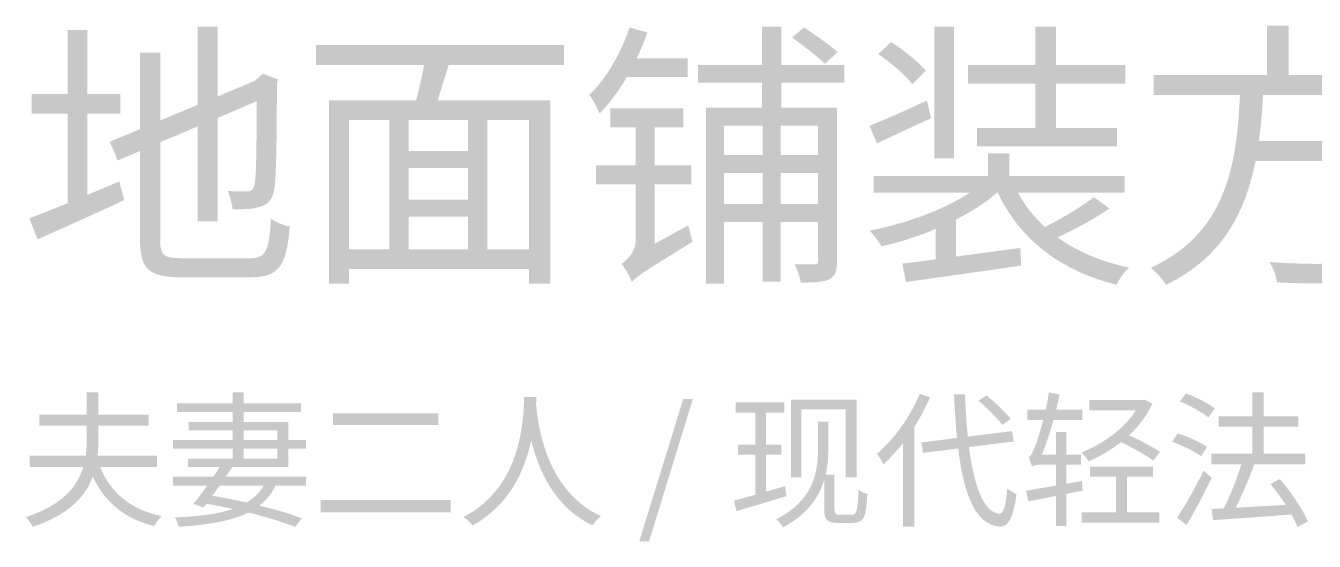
# Model space of a CAD drawing. Header units: millimetres. Extents: x -4600 to 229000, y -4300 to 19460.
# Drawn here: x 138212 to 140977, y 16529 to 17636 of the extents above; entities that cross this region are included whole.
import ezdxf

# ---------------------------------------------------------------- set-up
doc = ezdxf.new("R2010")
doc.units = ezdxf.units.MM
doc.header["$LTSCALE"] = 100
doc.layers.add('A-NOTE', color=7, linetype='Continuous', lineweight=18)

# ---------------------------------------------------------------- blocks, each defined once
blk = doc.blocks.new('A04_SHEET')
at = {"layer": 'A-NOTE'}
h = blk.add_hatch(color=256, dxfattribs=at)
edge = h.paths.add_edge_path()
edge.add_line((18219.8, 17222.4), (18237.8, 17177.4))
edge.add_spline(control_points=[(18237.8, 17177.4), (18290.6, 17200.8), (18359.1, 17231.4), (18423.3, 17261.5)], knot_values=[0, 0, 0, 0, 1, 1, 1, 1], degree=3, periodic=0)
edge.add_line((18423.3, 17261.5), (18413.1, 17301.7))
edge.add_line((18413.1, 17301.7), (18344.7, 17272.9))
edge.add_line((18344.7, 17272.9), (18344.7, 17446.9))
edge.add_line((18344.7, 17446.9), (18415.5, 17446.9))
edge.add_line((18415.5, 17446.9), (18415.5, 17489.6))
edge.add_line((18415.5, 17489.6), (18344.7, 17489.6))
edge.add_line((18344.7, 17489.6), (18344.7, 17627))
edge.add_line((18344.7, 17627), (18302, 17627))
edge.add_line((18302, 17627), (18302, 17489.6))
edge.add_line((18302, 17489.6), (18225.2, 17489.6))
edge.add_line((18225.2, 17489.6), (18225.2, 17446.9))
edge.add_line((18225.2, 17446.9), (18302, 17446.9))
edge.add_line((18302, 17446.9), (18302, 17254.9))
edge.add_spline(control_points=[(18302, 17254.9), (18270.8, 17242.3), (18242.6, 17230.8), (18219.8, 17222.4)], knot_values=[0, 0, 0, 0, 1, 1, 1, 1], degree=3, periodic=0)
h = blk.add_hatch(color=256, dxfattribs=at)
edge = h.paths.add_edge_path()
edge.add_line((18457.5, 17578.4), (18457.5, 17413.9))
edge.add_line((18457.5, 17413.9), (18392.7, 17386.9))
edge.add_line((18392.7, 17386.9), (18409.5, 17346.7))
edge.add_line((18409.5, 17346.7), (18457.5, 17367.1))
edge.add_line((18457.5, 17367.1), (18457.5, 17177.4))
edge.add_spline(control_points=[(18457.5, 17177.4), (18457.5, 17112), (18477.3, 17095.8), (18546.4, 17095.8), (18562, 17095.8), (18677.8, 17095.8), (18694.6, 17095.8), (18757.1, 17095.8), (18772.1, 17122.2), (18778.7, 17205)], knot_values=[0, 0, 0, 0, 1, 1, 1, 2, 2, 2, 3, 3, 3, 3], degree=3, periodic=0)
edge.add_spline(control_points=[(18778.7, 17205), (18766.7, 17206.8), (18748.6, 17214), (18738.4, 17221.8)], knot_values=[0, 0, 0, 0, 1, 1, 1, 1], degree=3, periodic=0)
edge.add_spline(control_points=[(18738.4, 17221.8), (18734.2, 17152.8), (18728.2, 17136.6), (18692.8, 17136.6), (18668.8, 17136.6), (18568, 17136.6), (18548.2, 17136.6), (18507.9, 17136.6), (18500.7, 17143.2), (18500.7, 17176.2)], knot_values=[0, 0, 0, 0, 1, 1, 1, 2, 2, 2, 3, 3, 3, 3], degree=3, periodic=0)
edge.add_line((18500.7, 17176.2), (18500.7, 17385.7))
edge.add_line((18500.7, 17385.7), (18581.2, 17419.9))
edge.add_line((18581.2, 17419.9), (18581.2, 17215.8))
edge.add_line((18581.2, 17215.8), (18623.8, 17215.8))
edge.add_line((18623.8, 17215.8), (18623.8, 17437.9))
edge.add_line((18623.8, 17437.9), (18707.8, 17474))
edge.add_spline(control_points=[(18707.8, 17474), (18707.8, 17377.3), (18706.6, 17310.7), (18703.6, 17296.3), (18700.6, 17282.5), (18695.2, 17280.1), (18685.6, 17280.1), (18679.6, 17280.1), (18659.8, 17280.1), (18645.4, 17281.3)], knot_values=[0, 0, 0, 0, 1, 1, 1, 2, 2, 2, 3, 3, 3, 3], degree=3, periodic=0)
edge.add_spline(control_points=[(18645.4, 17281.3), (18650.8, 17271.1), (18654.4, 17253.7), (18656.2, 17241.7)], knot_values=[0, 0, 0, 0, 1, 1, 1, 1], degree=3, periodic=0)
edge.add_spline(control_points=[(18656.2, 17241.7), (18673, 17241.7), (18697, 17241.7), (18712.6, 17246.5)], knot_values=[0, 0, 0, 0, 1, 1, 1, 1], degree=3, periodic=0)
edge.add_spline(control_points=[(18712.6, 17246.5), (18730.6, 17250.7), (18742, 17261.5), (18745.6, 17286.1)], knot_values=[0, 0, 0, 0, 1, 1, 1, 1], degree=3, periodic=0)
edge.add_spline(control_points=[(18745.6, 17286.1), (18749.8, 17309.5), (18751.1, 17399.5), (18751.1, 17512.4)], knot_values=[0, 0, 0, 0, 1, 1, 1, 1], degree=3, periodic=0)
edge.add_line((18751.1, 17512.4), (18753.5, 17520.8))
edge.add_line((18753.5, 17520.8), (18721.6, 17532.8))
edge.add_line((18721.6, 17532.8), (18713.2, 17526.2))
edge.add_line((18713.2, 17526.2), (18704.2, 17517.8))
edge.add_line((18704.2, 17517.8), (18623.8, 17484.2))
edge.add_line((18623.8, 17484.2), (18623.8, 17634.2))
edge.add_line((18623.8, 17634.2), (18581.2, 17634.2))
edge.add_line((18581.2, 17634.2), (18581.2, 17466.2))
edge.add_line((18581.2, 17466.2), (18500.7, 17432.5))
edge.add_line((18500.7, 17432.5), (18500.7, 17578.4))
edge.add_line((18500.7, 17578.4), (18457.5, 17578.4))
h = blk.add_hatch(color=256, dxfattribs=at)
edge = h.paths.add_edge_path()
edge.add_spline(control_points=[(19508, 17632.4), (19489.4, 17576.6), (19457.6, 17522.6), (19421.6, 17487.2)], knot_values=[0, 0, 0, 0, 1, 1, 1, 1], degree=3, periodic=0)
edge.add_spline(control_points=[(19421.6, 17487.2), (19428.8, 17478.2), (19440.2, 17456.5), (19443.8, 17447.5)], knot_values=[0, 0, 0, 0, 1, 1, 1, 1], degree=3, periodic=0)
edge.add_spline(control_points=[(19443.8, 17447.5), (19464.8, 17469.2), (19484.6, 17496.2), (19502, 17525.6)], knot_values=[0, 0, 0, 0, 1, 1, 1, 1], degree=3, periodic=0)
edge.add_line((19502, 17525.6), (19632.9, 17525.6))
edge.add_line((19632.9, 17525.6), (19632.9, 17566.4))
edge.add_line((19632.9, 17566.4), (19523.6, 17566.4))
edge.add_spline(control_points=[(19523.6, 17566.4), (19532, 17584.4), (19539.8, 17603), (19546.4, 17621.6)], knot_values=[0, 0, 0, 0, 1, 1, 1, 1], degree=3, periodic=0)
edge.add_line((19546.4, 17621.6), (19508, 17632.4))
h = blk.add_hatch(color=256, dxfattribs=at)
edge = h.paths.add_edge_path()
edge.add_line((19792.5, 17634.2), (19792.5, 17552))
edge.add_line((19792.5, 17552), (19655.1, 17552))
edge.add_line((19655.1, 17552), (19655.1, 17513.6))
edge.add_line((19655.1, 17513.6), (19792.5, 17513.6))
edge.add_line((19792.5, 17513.6), (19792.5, 17460.2))
edge.add_line((19792.5, 17460.2), (19671.9, 17460.2))
edge.add_line((19671.9, 17460.2), (19671.9, 17082))
edge.add_line((19671.9, 17082), (19710.9, 17082))
edge.add_line((19710.9, 17082), (19710.9, 17214.6))
edge.add_line((19710.9, 17214.6), (19793.7, 17214.6))
edge.add_line((19793.7, 17214.6), (19793.7, 17086.2))
edge.add_line((19793.7, 17086.2), (19832.1, 17086.2))
edge.add_line((19832.1, 17086.2), (19832.1, 17214.6))
edge.add_line((19832.1, 17214.6), (19912.6, 17214.6))
edge.add_line((19912.6, 17214.6), (19912.6, 17131.8))
edge.add_spline(control_points=[(19912.6, 17131.8), (19912.6, 17125.8), (19910.8, 17124), (19905.4, 17123.4)], knot_values=[0, 0, 0, 0, 1, 1, 1, 1], degree=3, periodic=0)
edge.add_spline(control_points=[(19905.4, 17123.4), (19899.4, 17123.4), (19882.6, 17123.4), (19862.2, 17124)], knot_values=[0, 0, 0, 0, 1, 1, 1, 1], degree=3, periodic=0)
edge.add_spline(control_points=[(19862.2, 17124), (19868.2, 17112.6), (19873.6, 17095.2), (19875.4, 17084.4)], knot_values=[0, 0, 0, 0, 1, 1, 1, 1], degree=3, periodic=0)
edge.add_spline(control_points=[(19875.4, 17084.4), (19903.6, 17084.4), (19923.4, 17085), (19936.6, 17091.6)], knot_values=[0, 0, 0, 0, 1, 1, 1, 1], degree=3, periodic=0)
edge.add_spline(control_points=[(19936.6, 17091.6), (19950.4, 17098.8), (19953.4, 17111.4), (19953.4, 17131.8)], knot_values=[0, 0, 0, 0, 1, 1, 1, 1], degree=3, periodic=0)
edge.add_line((19953.4, 17131.8), (19953.4, 17460.2))
edge.add_line((19953.4, 17460.2), (19833.9, 17460.2))
edge.add_line((19833.9, 17460.2), (19833.9, 17513.6))
edge.add_line((19833.9, 17513.6), (19969, 17513.6))
edge.add_line((19969, 17513.6), (19969, 17552))
edge.add_line((19969, 17552), (19833.9, 17552))
edge.add_line((19833.9, 17552), (19833.9, 17634.2))
edge.add_line((19833.9, 17634.2), (19792.5, 17634.2))
edge = h.paths.add_edge_path(flags=0)
edge.add_spline(control_points=[(19856.8, 17610.8), (19880.8, 17593.4), (19911.4, 17569.4), (19927.6, 17554.4)], knot_values=[0, 0, 0, 0, 1, 1, 1, 1], degree=3, periodic=0)
edge.add_line((19927.6, 17554.4), (19954.6, 17579.6))
edge.add_spline(control_points=[(19954.6, 17579.6), (19938.4, 17594), (19906, 17616.8), (19882.6, 17632.4)], knot_values=[0, 0, 0, 0, 1, 1, 1, 1], degree=3, periodic=0)
edge.add_line((19882.6, 17632.4), (19856.8, 17610.8))
h.paths.add_polyline_path([(19710.9, 17319.7), (19793.7, 17319.7), (19793.7, 17253.1), (19710.9, 17253.1), (19710.9, 17319.7)], flags=0)
h.paths.add_polyline_path([(19912.6, 17319.7), (19912.6, 17253.1), (19832.1, 17253.1), (19832.1, 17319.7), (19912.6, 17319.7)], flags=0)
h.paths.add_polyline_path([(19710.9, 17358.1), (19710.9, 17421.1), (19793.7, 17421.1), (19793.7, 17358.1), (19710.9, 17358.1)], flags=0)
h.paths.add_polyline_path([(19912.6, 17358.1), (19832.1, 17358.1), (19832.1, 17421.1), (19912.6, 17421.1), (19912.6, 17358.1)], flags=0)
for points in [[(20162.3, 17634.2), (20162.3, 17351.5), (20204.3, 17351.5), (20204.3, 17634.2), (20162.3, 17634.2)], [(20378.4, 17634.2), (20378.4, 17551.4), (20234.3, 17551.4), (20234.3, 17511.8), (20378.4, 17511.8), (20378.4, 17416.3), (20253.5, 17416.3), (20253.5, 17376.7), (20553.7, 17376.7), (20553.7, 17416.3), (20422.8, 17416.3), (20422.8, 17511.8), (20571.7, 17511.8), (20571.7, 17551.4), (20422.8, 17551.4), (20422.8, 17634.2), (20378.4, 17634.2)], [(19528.9, 16528.8), (19549.9, 16528.8), (19643.7, 16834.1), (19623, 16834.1), (19528.9, 16528.8)], [(18871.8, 16803.7), (18871.8, 16778.3), (19097.4, 16778.3), (19097.4, 16803.7), (18871.8, 16803.7)], [(20495.9, 16689.2), (20495.9, 16667.5), (20552.1, 16667.5), (20552.1, 16590.6), (20478, 16590.6), (20478, 16568.7), (20645, 16568.7), (20645, 16590.6), (20575.6, 16590.6), (20575.6, 16667.5), (20631.5, 16667.5), (20631.5, 16689.2), (20495.9, 16689.2)], [(18845.4, 16617.6), (18845.4, 16591.3), (19124.1, 16591.3), (19124.1, 16617.6), (18845.4, 16617.6)]]:
    blk.add_hatch(color=256, dxfattribs=at).paths.add_polyline_path(points)
h = blk.add_hatch(color=256, dxfattribs=at)
edge = h.paths.add_edge_path()
edge.add_line((20876, 17636), (20876, 17530.4))
edge.add_line((20876, 17530.4), (20632.9, 17530.4))
edge.add_line((20632.9, 17530.4), (20632.9, 17487.2))
edge.add_line((20632.9, 17487.2), (20817.8, 17487.2))
edge.add_spline(control_points=[(20817.8, 17487.2), (20811.2, 17348.5), (20793.8, 17192.4), (20626.3, 17116.2)], knot_values=[0, 0, 0, 0, 1, 1, 1, 1], degree=3, periodic=0)
edge.add_spline(control_points=[(20626.3, 17116.2), (20638.3, 17107.2), (20652.1, 17091), (20659.3, 17079.6)], knot_values=[0, 0, 0, 0, 1, 1, 1, 1], degree=3, periodic=0)
edge.add_spline(control_points=[(20659.3, 17079.6), (20781.8, 17138.4), (20829.8, 17238), (20851.4, 17345.5)], knot_values=[0, 0, 0, 0, 1, 1, 1, 1], degree=3, periodic=0)
edge.add_line((20851.4, 17345.5), (21050.1, 17345.5))
edge.add_spline(control_points=[(21050.1, 17345.5), (21040.5, 17206.8), (21028.5, 17147.4), (21011.1, 17131.8), (21003.9, 17125.2), (20996.1, 17124.6), (20982.3, 17124.6), (20966.7, 17124.6), (20924, 17125.2), (20880.8, 17128.8)], knot_values=[0, 0, 0, 0, 1, 1, 1, 2, 2, 2, 3, 3, 3, 3], degree=3, periodic=0)
edge.add_spline(control_points=[(20880.8, 17128.8), (20889.8, 17116.2), (20895.8, 17097.6), (20897, 17085)], knot_values=[0, 0, 0, 0, 1, 1, 1, 1], degree=3, periodic=0)
edge.add_spline(control_points=[(20897, 17085), (20937.2, 17082.6), (20977.5, 17082), (20997.9, 17083.2), (21021.3, 17084.4), (21035.7, 17089.2), (21049.5, 17103.6), (21072.9, 17127.6), (21085.5, 17194.2), (21097.5, 17366.5)], knot_values=[0, 0, 0, 0, 1, 1, 1, 2, 2, 2, 3, 3, 3, 3], degree=3, periodic=0)
edge.add_spline(control_points=[(21097.5, 17366.5), (21098.7, 17373.7), (21099.3, 17388.7), (21099.3, 17388.7)], knot_values=[0, 0, 0, 0, 1, 1, 1, 1], degree=3, periodic=0)
edge.add_line((21099.3, 17388.7), (20858.6, 17388.7))
edge.add_spline(control_points=[(20858.6, 17388.7), (20862.8, 17421.7), (20865.8, 17454.7), (20867.6, 17487.2)], knot_values=[0, 0, 0, 0, 1, 1, 1, 1], degree=3, periodic=0)
edge.add_line((20867.6, 17487.2), (21170.2, 17487.2))
edge.add_line((21170.2, 17487.2), (21170.2, 17530.4))
edge.add_line((21170.2, 17530.4), (20922.2, 17530.4))
edge.add_line((20922.2, 17530.4), (20922.2, 17636))
edge.add_line((20922.2, 17636), (20876, 17636))
h = blk.add_hatch(color=256, dxfattribs=at)
edge = h.paths.add_edge_path()
edge.add_line((18835.1, 17594.6), (18835.1, 17551.4))
edge.add_line((18835.1, 17551.4), (19066.8, 17551.4))
edge.add_spline(control_points=[(19066.8, 17551.4), (19062.6, 17526.8), (19056, 17498.6), (19050, 17475.8)], knot_values=[0, 0, 0, 0, 1, 1, 1, 1], degree=3, periodic=0)
edge.add_line((19050, 17475.8), (18862.7, 17475.8))
edge.add_line((18862.7, 17475.8), (18862.7, 17082))
edge.add_line((18862.7, 17082), (18905.9, 17082))
edge.add_line((18905.9, 17082), (18905.9, 17113.8))
edge.add_line((18905.9, 17113.8), (19292.5, 17113.8))
edge.add_line((19292.5, 17113.8), (19292.5, 17082))
edge.add_line((19292.5, 17082), (19338.1, 17082))
edge.add_line((19338.1, 17082), (19338.1, 17475.8))
edge.add_line((19338.1, 17475.8), (19096.2, 17475.8))
edge.add_line((19096.2, 17475.8), (19119.6, 17551.4))
edge.add_line((19119.6, 17551.4), (19367.5, 17551.4))
edge.add_line((19367.5, 17551.4), (19367.5, 17594.6))
edge.add_line((19367.5, 17594.6), (18835.1, 17594.6))
h.paths.add_polyline_path([(19292.5, 17155.8), (19202.5, 17155.8), (19202.5, 17433.7), (19292.5, 17433.7), (19292.5, 17155.8)], flags=0)
h.paths.add_polyline_path([(18905.9, 17155.8), (18905.9, 17433.7), (18992.4, 17433.7), (18992.4, 17155.8), (18905.9, 17155.8)], flags=0)
h.paths.add_polyline_path([(19033.8, 17226), (19161, 17226), (19161, 17155.8), (19033.8, 17155.8), (19033.8, 17226)], flags=0)
h.paths.add_polyline_path([(19033.8, 17330.5), (19161, 17330.5), (19161, 17262.7), (19033.8, 17262.7), (19033.8, 17330.5)], flags=0)
h.paths.add_polyline_path([(19033.8, 17367.1), (19033.8, 17433.7), (19161, 17433.7), (19161, 17367.1), (19033.8, 17367.1)], flags=0)
h = blk.add_hatch(color=256, dxfattribs=at)
edge = h.paths.add_edge_path()
edge.add_spline(control_points=[(20041.6, 17575.4), (20068.6, 17556.8), (20100.5, 17529.2), (20114.9, 17510.6)], knot_values=[0, 0, 0, 0, 1, 1, 1, 1], degree=3, periodic=0)
edge.add_line((20114.9, 17510.6), (20143.7, 17539.4))
edge.add_spline(control_points=[(20143.7, 17539.4), (20128.7, 17558), (20095.7, 17583.8), (20069.2, 17601.2)], knot_values=[0, 0, 0, 0, 1, 1, 1, 1], degree=3, periodic=0)
edge.add_line((20069.2, 17601.2), (20041.6, 17575.4))
h = blk.add_hatch(color=256, dxfattribs=at)
edge = h.paths.add_edge_path()
edge.add_line((20023, 17421.1), (20038.6, 17383.3))
edge.add_spline(control_points=[(20038.6, 17383.3), (20073.5, 17399.5), (20114.9, 17419.3), (20155.1, 17437.3)], knot_values=[0, 0, 0, 0, 1, 1, 1, 1], degree=3, periodic=0)
edge.add_line((20155.1, 17437.3), (20146.1, 17475.2))
edge.add_spline(control_points=[(20146.1, 17475.2), (20099.9, 17454.1), (20054.8, 17433.7), (20023, 17421.1)], knot_values=[0, 0, 0, 0, 1, 1, 1, 1], degree=3, periodic=0)
h = blk.add_hatch(color=256, dxfattribs=at)
edge = h.paths.add_edge_path()
edge.add_line((19436, 17336.5), (19436, 17295.1))
edge.add_line((19436, 17295.1), (19521.2, 17295.1))
edge.add_line((19521.2, 17295.1), (19521.2, 17175.6))
edge.add_spline(control_points=[(19521.2, 17175.6), (19521.2, 17149.8), (19501.4, 17131.8), (19490.6, 17124.6)], knot_values=[0, 0, 0, 0, 1, 1, 1, 1], degree=3, periodic=0)
edge.add_spline(control_points=[(19490.6, 17124.6), (19498.4, 17115), (19509.2, 17097), (19512.8, 17085.6)], knot_values=[0, 0, 0, 0, 1, 1, 1, 1], degree=3, periodic=0)
edge.add_spline(control_points=[(19512.8, 17085.6), (19521.8, 17096.4), (19537.4, 17107.2), (19643.1, 17172)], knot_values=[0, 0, 0, 0, 1, 1, 1, 1], degree=3, periodic=0)
edge.add_spline(control_points=[(19643.1, 17172), (19640.7, 17180.4), (19636.5, 17196.6), (19634.1, 17207.4)], knot_values=[0, 0, 0, 0, 1, 1, 1, 1], degree=3, periodic=0)
edge.add_line((19634.1, 17207.4), (19562, 17167.8))
edge.add_line((19562, 17167.8), (19562, 17295.1))
edge.add_line((19562, 17295.1), (19640.7, 17295.1))
edge.add_line((19640.7, 17295.1), (19640.7, 17336.5))
edge.add_line((19640.7, 17336.5), (19562, 17336.5))
edge.add_line((19562, 17336.5), (19562, 17417.5))
edge.add_line((19562, 17417.5), (19623.2, 17417.5))
edge.add_line((19623.2, 17417.5), (19623.2, 17458.3))
edge.add_line((19623.2, 17458.3), (19466.6, 17458.3))
edge.add_line((19466.6, 17458.3), (19466.6, 17417.5))
edge.add_line((19466.6, 17417.5), (19521.2, 17417.5))
edge.add_line((19521.2, 17417.5), (19521.2, 17336.5))
edge.add_line((19521.2, 17336.5), (19436, 17336.5))
h = blk.add_hatch(color=256, dxfattribs=at)
edge = h.paths.add_edge_path()
edge.add_line((20032, 17313.1), (20032, 17277.7))
edge.add_line((20032, 17277.7), (20238.5, 17277.7))
edge.add_spline(control_points=[(20238.5, 17277.7), (20182.7, 17240.5), (20098.7, 17210.4), (20023, 17196)], knot_values=[0, 0, 0, 0, 1, 1, 1, 1], degree=3, periodic=0)
edge.add_spline(control_points=[(20023, 17196), (20031.4, 17187.6), (20042.8, 17172.6), (20048.8, 17162.4)], knot_values=[0, 0, 0, 0, 1, 1, 1, 1], degree=3, periodic=0)
edge.add_spline(control_points=[(20048.8, 17162.4), (20086.7, 17170.8), (20126.9, 17183.4), (20164.7, 17199.6)], knot_values=[0, 0, 0, 0, 1, 1, 1, 1], degree=3, periodic=0)
edge.add_line((20164.7, 17199.6), (20164.7, 17134.2))
edge.add_line((20164.7, 17134.2), (20093.3, 17125.2))
edge.add_line((20093.3, 17125.2), (20101.1, 17085.6))
edge.add_spline(control_points=[(20101.1, 17085.6), (20167.1, 17095.2), (20260.1, 17107.8), (20348.4, 17121)], knot_values=[0, 0, 0, 0, 1, 1, 1, 1], degree=3, periodic=0)
edge.add_line((20348.4, 17121), (20346.6, 17158.8))
edge.add_line((20346.6, 17158.8), (20208.5, 17140.2))
edge.add_line((20208.5, 17140.2), (20208.5, 17220))
edge.add_spline(control_points=[(20208.5, 17220), (20242.1, 17236.8), (20272.7, 17256.7), (20297.4, 17278.3)], knot_values=[0, 0, 0, 0, 1, 1, 1, 1], degree=3, periodic=0)
edge.add_spline(control_points=[(20297.4, 17278.3), (20345.4, 17177.4), (20432.4, 17109.6), (20553.1, 17079.6)], knot_values=[0, 0, 0, 0, 1, 1, 1, 1], degree=3, periodic=0)
edge.add_spline(control_points=[(20553.1, 17079.6), (20558.5, 17091.6), (20569.9, 17107.8), (20579.5, 17116.8)], knot_values=[0, 0, 0, 0, 1, 1, 1, 1], degree=3, periodic=0)
edge.add_spline(control_points=[(20579.5, 17116.8), (20520.7, 17128.8), (20468.4, 17151), (20426.4, 17181.6)], knot_values=[0, 0, 0, 0, 1, 1, 1, 1], degree=3, periodic=0)
edge.add_spline(control_points=[(20426.4, 17181.6), (20462.4, 17197.8), (20505.6, 17221.2), (20537.5, 17243.5)], knot_values=[0, 0, 0, 0, 1, 1, 1, 1], degree=3, periodic=0)
edge.add_line((20537.5, 17243.5), (20504.4, 17268.1))
edge.add_spline(control_points=[(20504.4, 17268.1), (20478.6, 17247.7), (20435.4, 17221.8), (20399.4, 17203.8)], knot_values=[0, 0, 0, 0, 1, 1, 1, 1], degree=3, periodic=0)
edge.add_spline(control_points=[(20399.4, 17203.8), (20376, 17225.4), (20356.2, 17250.1), (20341.2, 17277.7)], knot_values=[0, 0, 0, 0, 1, 1, 1, 1], degree=3, periodic=0)
edge.add_line((20341.2, 17277.7), (20570.5, 17277.7))
edge.add_line((20570.5, 17277.7), (20570.5, 17313.1))
edge.add_line((20570.5, 17313.1), (20322.6, 17313.1))
edge.add_line((20322.6, 17313.1), (20322.6, 17361.7))
edge.add_line((20322.6, 17361.7), (20276.9, 17361.7))
edge.add_line((20276.9, 17361.7), (20276.9, 17313.1))
edge.add_line((20276.9, 17313.1), (20032, 17313.1))
h = blk.add_hatch(color=256, dxfattribs=at)
edge = h.paths.add_edge_path()
edge.add_line((18343.1, 16848.6), (18343.1, 16800.9))
edge.add_line((18343.1, 16800.9), (18241.7, 16800.9))
edge.add_line((18241.7, 16800.9), (18241.7, 16777))
edge.add_line((18241.7, 16777), (18343.1, 16777))
edge.add_line((18343.1, 16777), (18343.1, 16751))
edge.add_spline(control_points=[(18343.1, 16751), (18343.1, 16738.1), (18342.5, 16725.3), (18340.9, 16712.4)], knot_values=[0, 0, 0, 0, 1, 1, 1, 1], degree=3, periodic=0)
edge.add_line((18340.9, 16712.4), (18220.4, 16712.4))
edge.add_line((18220.4, 16712.4), (18220.4, 16688.2))
edge.add_line((18220.4, 16688.2), (18335.6, 16688.2))
edge.add_spline(control_points=[(18335.6, 16688.2), (18323.3, 16646.2), (18291.3, 16607), (18212.2, 16580.6)], knot_values=[0, 0, 0, 0, 1, 1, 1, 1], degree=3, periodic=0)
edge.add_spline(control_points=[(18212.2, 16580.6), (18217.3, 16575.9), (18224.2, 16565.5), (18227, 16559.6)], knot_values=[0, 0, 0, 0, 1, 1, 1, 1], degree=3, periodic=0)
edge.add_spline(control_points=[(18227, 16559.6), (18304.5, 16585.9), (18340.3, 16624.8), (18355.9, 16667.8)], knot_values=[0, 0, 0, 0, 1, 1, 1, 1], degree=3, periodic=0)
edge.add_spline(control_points=[(18355.9, 16667.8), (18381.7, 16612.9), (18423.4, 16577.5), (18488, 16561.2)], knot_values=[0, 0, 0, 0, 1, 1, 1, 1], degree=3, periodic=0)
edge.add_spline(control_points=[(18488, 16561.2), (18491.5, 16567.7), (18498.1, 16577.8), (18503.7, 16582.8)], knot_values=[0, 0, 0, 0, 1, 1, 1, 1], degree=3, periodic=0)
edge.add_spline(control_points=[(18503.7, 16582.8), (18436.9, 16596.9), (18393.9, 16633.3), (18372, 16688.2)], knot_values=[0, 0, 0, 0, 1, 1, 1, 1], degree=3, periodic=0)
edge.add_line((18372, 16688.2), (18493.7, 16688.2))
edge.add_line((18493.7, 16688.2), (18493.7, 16712.4))
edge.add_line((18493.7, 16712.4), (18366.3, 16712.4))
edge.add_spline(control_points=[(18366.3, 16712.4), (18367.6, 16725.3), (18368.2, 16738.1), (18368.2, 16751)], knot_values=[0, 0, 0, 0, 1, 1, 1, 1], degree=3, periodic=0)
edge.add_line((18368.2, 16751), (18368.2, 16777))
edge.add_line((18368.2, 16777), (18475.8, 16777))
edge.add_line((18475.8, 16777), (18475.8, 16800.9))
edge.add_line((18475.8, 16800.9), (18368.2, 16800.9))
edge.add_line((18368.2, 16800.9), (18368.2, 16848.6))
edge.add_line((18368.2, 16848.6), (18343.1, 16848.6))
h = blk.add_hatch(color=256, dxfattribs=at)
edge = h.paths.add_edge_path()
edge.add_line((18528.2, 16667.5), (18528.2, 16648.4))
edge.add_line((18528.2, 16648.4), (18601.6, 16648.4))
edge.add_spline(control_points=[(18601.6, 16648.4), (18591.3, 16633.9), (18580.9, 16619.8), (18572.1, 16609.2)], knot_values=[0, 0, 0, 0, 1, 1, 1, 1], degree=3, periodic=0)
edge.add_line((18572.1, 16609.2), (18593.8, 16601.3))
edge.add_line((18593.8, 16601.3), (18600.1, 16609.5))
edge.add_spline(control_points=[(18600.1, 16609.5), (18619.2, 16606), (18638.3, 16602.3), (18656.5, 16598.2)], knot_values=[0, 0, 0, 0, 1, 1, 1, 1], degree=3, periodic=0)
edge.add_spline(control_points=[(18656.5, 16598.2), (18625.2, 16587.5), (18584.4, 16582.2), (18532.3, 16580)], knot_values=[0, 0, 0, 0, 1, 1, 1, 1], degree=3, periodic=0)
edge.add_spline(control_points=[(18532.3, 16580), (18535.7, 16574.6), (18538.9, 16566.8), (18540.8, 16559.9)], knot_values=[0, 0, 0, 0, 1, 1, 1, 1], degree=3, periodic=0)
edge.add_spline(control_points=[(18540.8, 16559.9), (18605.1, 16564), (18654.4, 16572.8), (18689.8, 16590.6)], knot_values=[0, 0, 0, 0, 1, 1, 1, 1], degree=3, periodic=0)
edge.add_spline(control_points=[(18689.8, 16590.6), (18729.3, 16580.6), (18764.5, 16569.9), (18790.8, 16559.6)], knot_values=[0, 0, 0, 0, 1, 1, 1, 1], degree=3, periodic=0)
edge.add_line((18790.8, 16559.6), (18804.3, 16578.4))
edge.add_spline(control_points=[(18804.3, 16578.4), (18780.5, 16587.5), (18748.8, 16596.9), (18713.7, 16605.4)], knot_values=[0, 0, 0, 0, 1, 1, 1, 1], degree=3, periodic=0)
edge.add_spline(control_points=[(18713.7, 16605.4), (18728.7, 16617), (18740, 16631.1), (18748.2, 16648.4)], knot_values=[0, 0, 0, 0, 1, 1, 1, 1], degree=3, periodic=0)
edge.add_line((18748.2, 16648.4), (18813.4, 16648.4))
edge.add_line((18813.4, 16648.4), (18813.4, 16667.5))
edge.add_line((18813.4, 16667.5), (18641.5, 16667.5))
edge.add_line((18641.5, 16667.5), (18655.6, 16688.5))
edge.add_line((18655.6, 16688.5), (18775.5, 16688.5))
edge.add_line((18775.5, 16688.5), (18775.5, 16727.5))
edge.add_line((18775.5, 16727.5), (18813.4, 16727.5))
edge.add_line((18813.4, 16727.5), (18813.4, 16746.3))
edge.add_line((18813.4, 16746.3), (18775.5, 16746.3))
edge.add_line((18775.5, 16746.3), (18775.5, 16784.9))
edge.add_line((18775.5, 16784.9), (18680.1, 16784.9))
edge.add_line((18680.1, 16784.9), (18680.1, 16806.2))
edge.add_line((18680.1, 16806.2), (18802.8, 16806.2))
edge.add_line((18802.8, 16806.2), (18802.8, 16825))
edge.add_line((18802.8, 16825), (18680.1, 16825))
edge.add_line((18680.1, 16825), (18680.1, 16848.6))
edge.add_line((18680.1, 16848.6), (18656.5, 16848.6))
edge.add_line((18656.5, 16848.6), (18656.5, 16825))
edge.add_line((18656.5, 16825), (18537, 16825))
edge.add_line((18537, 16825), (18537, 16806.2))
edge.add_line((18537, 16806.2), (18656.5, 16806.2))
edge.add_line((18656.5, 16806.2), (18656.5, 16784.9))
edge.add_line((18656.5, 16784.9), (18562.1, 16784.9))
edge.add_line((18562.1, 16784.9), (18562.1, 16767.3))
edge.add_line((18562.1, 16767.3), (18656.5, 16767.3))
edge.add_line((18656.5, 16767.3), (18656.5, 16746.3))
edge.add_line((18656.5, 16746.3), (18528.2, 16746.3))
edge.add_line((18528.2, 16746.3), (18528.2, 16727.5))
edge.add_line((18528.2, 16727.5), (18656.5, 16727.5))
edge.add_line((18656.5, 16727.5), (18656.5, 16706.1))
edge.add_line((18656.5, 16706.1), (18560.2, 16706.1))
edge.add_line((18560.2, 16706.1), (18560.2, 16688.5))
edge.add_line((18560.2, 16688.5), (18628.9, 16688.5))
edge.add_line((18628.9, 16688.5), (18614.8, 16667.5))
edge.add_line((18614.8, 16667.5), (18528.2, 16667.5))
edge = h.paths.add_edge_path(flags=0)
edge.add_line((18628.3, 16648.4), (18722.8, 16648.4))
edge.add_spline(control_points=[(18722.8, 16648.4), (18714, 16633.3), (18702, 16621.4), (18686.4, 16612)], knot_values=[0, 0, 0, 0, 1, 1, 1, 1], degree=3, periodic=0)
edge.add_spline(control_points=[(18686.4, 16612), (18662.5, 16617.3), (18637.4, 16622.3), (18612.6, 16626.4)], knot_values=[0, 0, 0, 0, 1, 1, 1, 1], degree=3, periodic=0)
edge.add_line((18612.6, 16626.4), (18628.3, 16648.4))
h.paths.add_polyline_path([(18680.1, 16727.5), (18752.3, 16727.5), (18752.3, 16706.1), (18680.1, 16706.1), (18680.1, 16727.5)], flags=0)
h.paths.add_polyline_path([(18680.1, 16746.3), (18680.1, 16767.3), (18752.3, 16767.3), (18752.3, 16746.3), (18680.1, 16746.3)], flags=0)
h = blk.add_hatch(color=256, dxfattribs=at)
edge = h.paths.add_edge_path()
edge.add_spline(control_points=[(20130.7, 16845.4), (20110, 16795.5), (20075.1, 16747.5), (20039.1, 16716.8)], knot_values=[0, 0, 0, 0, 1, 1, 1, 1], degree=3, periodic=0)
edge.add_spline(control_points=[(20039.1, 16716.8), (20043.1, 16711.5), (20050.4, 16699.5), (20052.9, 16694.2)], knot_values=[0, 0, 0, 0, 1, 1, 1, 1], degree=3, periodic=0)
edge.add_spline(control_points=[(20052.9, 16694.2), (20067.3, 16707.1), (20081.4, 16722.7), (20094.9, 16740)], knot_values=[0, 0, 0, 0, 1, 1, 1, 1], degree=3, periodic=0)
edge.add_line((20094.9, 16740), (20094.9, 16560.5))
edge.add_line((20094.9, 16560.5), (20119.1, 16560.5))
edge.add_line((20119.1, 16560.5), (20119.1, 16774.5))
edge.add_spline(control_points=[(20119.1, 16774.5), (20131.9, 16794.6), (20143.5, 16816.3), (20153, 16838.2)], knot_values=[0, 0, 0, 0, 1, 1, 1, 1], degree=3, periodic=0)
edge.add_line((20153, 16838.2), (20130.7, 16845.4))
h = blk.add_hatch(color=256, dxfattribs=at)
edge = h.paths.add_edge_path()
edge.add_spline(control_points=[(20204.4, 16844.2), (20205.7, 16810.9), (20207.9, 16779.5), (20210.7, 16750.7)], knot_values=[0, 0, 0, 0, 1, 1, 1, 1], degree=3, periodic=0)
edge.add_line((20210.7, 16750.7), (20134.1, 16740.9))
edge.add_line((20134.1, 16740.9), (20137.6, 16718.7))
edge.add_line((20137.6, 16718.7), (20213.2, 16728.1))
edge.add_spline(control_points=[(20213.2, 16728.1), (20225.1, 16629.6), (20250.2, 16564), (20302.3, 16560.2)], knot_values=[0, 0, 0, 0, 1, 1, 1, 1], degree=3, periodic=0)
edge.add_spline(control_points=[(20302.3, 16560.2), (20318.9, 16559.3), (20331.5, 16575.6), (20338.4, 16629.9)], knot_values=[0, 0, 0, 0, 1, 1, 1, 1], degree=3, periodic=0)
edge.add_spline(control_points=[(20338.4, 16629.9), (20333.7, 16632.1), (20323.3, 16637.7), (20318.6, 16642.4)], knot_values=[0, 0, 0, 0, 1, 1, 1, 1], degree=3, periodic=0)
edge.add_spline(control_points=[(20318.6, 16642.4), (20315.5, 16606), (20310.5, 16587.5), (20301.4, 16587.8)], knot_values=[0, 0, 0, 0, 1, 1, 1, 1], degree=3, periodic=0)
edge.add_spline(control_points=[(20301.4, 16587.8), (20267.8, 16591.3), (20247.1, 16647.8), (20236.4, 16731.2)], knot_values=[0, 0, 0, 0, 1, 1, 1, 1], degree=3, periodic=0)
edge.add_line((20236.4, 16731.2), (20332.1, 16743.1))
edge.add_line((20332.1, 16743.1), (20328.7, 16765.4))
edge.add_line((20328.7, 16765.4), (20233.9, 16753.5))
edge.add_spline(control_points=[(20233.9, 16753.5), (20230.8, 16781.4), (20228.9, 16812.2), (20228, 16844.2)], knot_values=[0, 0, 0, 0, 1, 1, 1, 1], degree=3, periodic=0)
edge.add_line((20228, 16844.2), (20204.4, 16844.2))
edge = h.paths.add_edge_path(flags=0)
edge.add_spline(control_points=[(20256.8, 16830.7), (20275.3, 16815), (20297.3, 16793), (20307.7, 16778.9)], knot_values=[0, 0, 0, 0, 1, 1, 1, 1], degree=3, periodic=0)
edge.add_line((20307.7, 16778.9), (20325.9, 16791.5))
edge.add_spline(control_points=[(20325.9, 16791.5), (20315.2, 16805.6), (20292.6, 16826.9), (20273.8, 16842)], knot_values=[0, 0, 0, 0, 1, 1, 1, 1], degree=3, periodic=0)
edge.add_line((20273.8, 16842), (20256.8, 16830.7))
h = blk.add_hatch(color=256, dxfattribs=at)
edge = h.paths.add_edge_path()
edge.add_spline(control_points=[(20371.7, 16689.2), (20374.2, 16691.7), (20383.9, 16693.6), (20394.6, 16693.6)], knot_values=[0, 0, 0, 0, 1, 1, 1, 1], degree=3, periodic=0)
edge.add_line((20394.6, 16693.6), (20423.1, 16693.6))
edge.add_line((20423.1, 16693.6), (20423.1, 16648.4))
edge.add_line((20423.1, 16648.4), (20358.8, 16637.4))
edge.add_line((20358.8, 16637.4), (20363.8, 16614.5))
edge.add_line((20363.8, 16614.5), (20423.1, 16626.1))
edge.add_line((20423.1, 16626.1), (20423.1, 16561.5))
edge.add_line((20423.1, 16561.5), (20445.1, 16561.5))
edge.add_line((20445.1, 16561.5), (20445.1, 16630.5))
edge.add_line((20445.1, 16630.5), (20480.2, 16637.7))
edge.add_line((20480.2, 16637.7), (20479, 16658.4))
edge.add_line((20479, 16658.4), (20445.1, 16652.1))
edge.add_line((20445.1, 16652.1), (20445.1, 16693.6))
edge.add_line((20445.1, 16693.6), (20476.8, 16693.6))
edge.add_line((20476.8, 16693.6), (20476.8, 16714.9))
edge.add_line((20476.8, 16714.9), (20445.1, 16714.9))
edge.add_line((20445.1, 16714.9), (20445.1, 16763.5))
edge.add_line((20445.1, 16763.5), (20423.1, 16763.5))
edge.add_line((20423.1, 16763.5), (20423.1, 16714.9))
edge.add_line((20423.1, 16714.9), (20392.7, 16714.9))
edge.add_spline(control_points=[(20392.7, 16714.9), (20401.5, 16736.6), (20410.3, 16762.3), (20417.8, 16789.3)], knot_values=[0, 0, 0, 0, 1, 1, 1, 1], degree=3, periodic=0)
edge.add_line((20417.8, 16789.3), (20479.6, 16789.3))
edge.add_line((20479.6, 16789.3), (20479.6, 16811.5))
edge.add_line((20479.6, 16811.5), (20423.4, 16811.5))
edge.add_spline(control_points=[(20423.4, 16811.5), (20426.3, 16822.2), (20428.5, 16833.2), (20430.7, 16843.9)], knot_values=[0, 0, 0, 0, 1, 1, 1, 1], degree=3, periodic=0)
edge.add_line((20430.7, 16843.9), (20407.7, 16848.6))
edge.add_spline(control_points=[(20407.7, 16848.6), (20406.2, 16836.3), (20403.7, 16823.8), (20400.8, 16811.5)], knot_values=[0, 0, 0, 0, 1, 1, 1, 1], degree=3, periodic=0)
edge.add_line((20400.8, 16811.5), (20361.6, 16811.5))
edge.add_line((20361.6, 16811.5), (20361.6, 16789.3))
edge.add_line((20361.6, 16789.3), (20395.5, 16789.3))
edge.add_spline(control_points=[(20395.5, 16789.3), (20389.2, 16763.9), (20382.3, 16743.1), (20379.2, 16735.3), (20373.9, 16721.5), (20369.8, 16711.5), (20364.4, 16709.9)], knot_values=[0, 0, 0, 0, 1, 1, 1, 2, 2, 2, 2], degree=3, periodic=0)
edge.add_spline(control_points=[(20364.4, 16709.9), (20367, 16704.2), (20370.4, 16693.6), (20371.7, 16689.2)], knot_values=[0, 0, 0, 0, 1, 1, 1, 1], degree=3, periodic=0)
h = blk.add_hatch(color=256, dxfattribs=at)
edge = h.paths.add_edge_path()
edge.add_spline(control_points=[(20688.9, 16829.1), (20710.5, 16820.3), (20737.2, 16805.6), (20750.1, 16794.6)], knot_values=[0, 0, 0, 0, 1, 1, 1, 1], degree=3, periodic=0)
edge.add_line((20750.1, 16794.6), (20763.9, 16814.1))
edge.add_spline(control_points=[(20763.9, 16814.1), (20750.4, 16825), (20723.4, 16838.5), (20701.8, 16846.4)], knot_values=[0, 0, 0, 0, 1, 1, 1, 1], degree=3, periodic=0)
edge.add_line((20701.8, 16846.4), (20688.9, 16829.1))
h = blk.add_hatch(color=256, dxfattribs=at)
edge = h.paths.add_edge_path()
edge.add_spline(control_points=[(20883.1, 16651.8), (20894.4, 16638.3), (20906, 16622.7), (20916.1, 16607)], knot_values=[0, 0, 0, 0, 1, 1, 1, 1], degree=3, periodic=0)
edge.add_line((20916.1, 16607), (20808.4, 16600.7))
edge.add_spline(control_points=[(20808.4, 16600.7), (20822.3, 16628), (20837.3, 16663.8), (20848.6, 16694.2)], knot_values=[0, 0, 0, 0, 1, 1, 1, 1], degree=3, periodic=0)
edge.add_line((20848.6, 16694.2), (20958.1, 16694.2))
edge.add_line((20958.1, 16694.2), (20958.1, 16716.8))
edge.add_line((20958.1, 16716.8), (20868.4, 16716.8))
edge.add_line((20868.4, 16716.8), (20868.4, 16774.8))
edge.add_line((20868.4, 16774.8), (20943.4, 16774.8))
edge.add_line((20943.4, 16774.8), (20943.4, 16797.1))
edge.add_line((20943.4, 16797.1), (20868.4, 16797.1))
edge.add_line((20868.4, 16797.1), (20868.4, 16848.6))
edge.add_line((20868.4, 16848.6), (20844.5, 16848.6))
edge.add_line((20844.5, 16848.6), (20844.5, 16797.1))
edge.add_line((20844.5, 16797.1), (20772.4, 16797.1))
edge.add_line((20772.4, 16797.1), (20772.4, 16774.8))
edge.add_line((20772.4, 16774.8), (20844.5, 16774.8))
edge.add_line((20844.5, 16774.8), (20844.5, 16716.8))
edge.add_line((20844.5, 16716.8), (20756.7, 16716.8))
edge.add_line((20756.7, 16716.8), (20756.7, 16694.2))
edge.add_line((20756.7, 16694.2), (20821, 16694.2))
edge.add_spline(control_points=[(20821, 16694.2), (20811.6, 16664.1), (20796.5, 16626.1), (20783.3, 16599.4)], knot_values=[0, 0, 0, 0, 1, 1, 1, 1], degree=3, periodic=0)
edge.add_line((20783.3, 16599.4), (20757, 16598.2))
edge.add_line((20757, 16598.2), (20760.1, 16574.3))
edge.add_spline(control_points=[(20760.1, 16574.3), (20804.1, 16577.2), (20867.4, 16581.5), (20928.3, 16586.3)], knot_values=[0, 0, 0, 0, 1, 1, 1, 1], degree=3, periodic=0)
edge.add_spline(control_points=[(20928.3, 16586.3), (20934, 16576.5), (20938.3, 16567.1), (20941.5, 16559.3)], knot_values=[0, 0, 0, 0, 1, 1, 1, 1], degree=3, periodic=0)
edge.add_line((20941.5, 16559.3), (20963.5, 16571.5))
edge.add_spline(control_points=[(20963.5, 16571.5), (20953.1, 16596.9), (20927.1, 16634.6), (20903.5, 16662.5)], knot_values=[0, 0, 0, 0, 1, 1, 1, 1], degree=3, periodic=0)
edge.add_line((20903.5, 16662.5), (20883.1, 16651.8))
h = blk.add_hatch(color=256, dxfattribs=at)
edge = h.paths.add_edge_path()
edge.add_spline(control_points=[(19281.9, 16838.8), (19280, 16797.4), (19280, 16646.5), (19151.7, 16580.9)], knot_values=[0, 0, 0, 0, 1, 1, 1, 1], degree=3, periodic=0)
edge.add_spline(control_points=[(19151.7, 16580.9), (19159.2, 16575.9), (19166.8, 16568.7), (19170.8, 16562.7)], knot_values=[0, 0, 0, 0, 1, 1, 1, 1], degree=3, periodic=0)
edge.add_spline(control_points=[(19170.8, 16562.7), (19250.8, 16606), (19283.2, 16682), (19297, 16745.3)], knot_values=[0, 0, 0, 0, 1, 1, 1, 1], degree=3, periodic=0)
edge.add_spline(control_points=[(19297, 16745.3), (19312.3, 16682), (19347.5, 16601.6), (19428.4, 16562.7)], knot_values=[0, 0, 0, 0, 1, 1, 1, 1], degree=3, periodic=0)
edge.add_spline(control_points=[(19428.4, 16562.7), (19432.2, 16569), (19439.4, 16577.2), (19446.6, 16582.5)], knot_values=[0, 0, 0, 0, 1, 1, 1, 1], degree=3, periodic=0)
edge.add_spline(control_points=[(19446.6, 16582.5), (19326.8, 16637.1), (19310.2, 16784.2), (19307.3, 16824.7)], knot_values=[0, 0, 0, 0, 1, 1, 1, 1], degree=3, periodic=0)
edge.add_line((19307.3, 16824.7), (19308.3, 16838.8))
edge.add_line((19308.3, 16838.8), (19281.9, 16838.8))
h = blk.add_hatch(color=256, dxfattribs=at)
edge = h.paths.add_edge_path()
edge.add_line((19732.2, 16616.4), (19737.5, 16593.5))
edge.add_spline(control_points=[(19737.5, 16593.5), (19767.3, 16602.6), (19807.2, 16614.5), (19844.5, 16625.5)], knot_values=[0, 0, 0, 0, 1, 1, 1, 1], degree=3, periodic=0)
edge.add_line((19844.5, 16625.5), (19841.7, 16647.4))
edge.add_line((19841.7, 16647.4), (19800.6, 16635.2))
edge.add_line((19800.6, 16635.2), (19800.6, 16714.6))
edge.add_line((19800.6, 16714.6), (19833.5, 16714.6))
edge.add_line((19833.5, 16714.6), (19833.5, 16736.6))
edge.add_line((19833.5, 16736.6), (19800.6, 16736.6))
edge.add_line((19800.6, 16736.6), (19800.6, 16805.3))
edge.add_line((19800.6, 16805.3), (19839.8, 16805.3))
edge.add_line((19839.8, 16805.3), (19839.8, 16827.2))
edge.add_line((19839.8, 16827.2), (19735.9, 16827.2))
edge.add_line((19735.9, 16827.2), (19735.9, 16805.3))
edge.add_line((19735.9, 16805.3), (19778, 16805.3))
edge.add_line((19778, 16805.3), (19778, 16736.6))
edge.add_line((19778, 16736.6), (19740.7, 16736.6))
edge.add_line((19740.7, 16736.6), (19740.7, 16714.6))
edge.add_line((19740.7, 16714.6), (19778, 16714.6))
edge.add_line((19778, 16714.6), (19778, 16628.6))
edge.add_spline(control_points=[(19778, 16628.6), (19760.7, 16623.9), (19745, 16619.5), (19732.2, 16616.4)], knot_values=[0, 0, 0, 0, 1, 1, 1, 1], degree=3, periodic=0)
h = blk.add_hatch(color=256, dxfattribs=at)
edge = h.paths.add_edge_path()
edge.add_line((19912.3, 16785.8), (19912.3, 16725.3))
edge.add_spline(control_points=[(19912.3, 16725.3), (19912.3, 16676), (19902.3, 16616.7), (19822.9, 16575.9)], knot_values=[0, 0, 0, 0, 1, 1, 1, 1], degree=3, periodic=0)
edge.add_spline(control_points=[(19822.9, 16575.9), (19827.6, 16572.4), (19835.1, 16563.7), (19837.6, 16559)], knot_values=[0, 0, 0, 0, 1, 1, 1, 1], degree=3, periodic=0)
edge.add_spline(control_points=[(19837.6, 16559), (19889.7, 16586.3), (19914.5, 16623.6), (19925.8, 16661.2)], knot_values=[0, 0, 0, 0, 1, 1, 1, 1], degree=3, periodic=0)
edge.add_line((19925.8, 16661.2), (19925.8, 16595))
edge.add_spline(control_points=[(19925.8, 16595), (19925.8, 16573.7), (19933.9, 16568.1), (19955.9, 16568.1)], knot_values=[0, 0, 0, 0, 1, 1, 1, 1], degree=3, periodic=0)
edge.add_line((19955.9, 16568.1), (19984.8, 16568.1))
edge.add_spline(control_points=[(19984.8, 16568.1), (20011.8, 16568.1), (20015.5, 16580.6), (20018.3, 16630.2)], knot_values=[0, 0, 0, 0, 1, 1, 1, 1], degree=3, periodic=0)
edge.add_spline(control_points=[(20018.3, 16630.2), (20012.4, 16631.4), (20004.9, 16634.9), (19999.2, 16639.6)], knot_values=[0, 0, 0, 0, 1, 1, 1, 1], degree=3, periodic=0)
edge.add_spline(control_points=[(19999.2, 16639.6), (19997.6, 16594.7), (19995.8, 16585.9), (19984.8, 16585.9)], knot_values=[0, 0, 0, 0, 1, 1, 1, 1], degree=3, periodic=0)
edge.add_line((19984.8, 16585.9), (19959, 16585.9))
edge.add_spline(control_points=[(19959, 16585.9), (19950.3, 16585.9), (19947.7, 16588.1), (19947.7, 16597.2)], knot_values=[0, 0, 0, 0, 1, 1, 1, 1], degree=3, periodic=0)
edge.add_line((19947.7, 16597.2), (19947.7, 16671.6))
edge.add_line((19947.7, 16671.6), (19928.6, 16671.6))
edge.add_spline(control_points=[(19928.6, 16671.6), (19933, 16689.8), (19934.3, 16708), (19934.3, 16724.6)], knot_values=[0, 0, 0, 0, 1, 1, 1, 1], degree=3, periodic=0)
edge.add_line((19934.3, 16724.6), (19934.3, 16785.8))
edge.add_line((19934.3, 16785.8), (19912.3, 16785.8))
h.paths.add_polyline_path([(19854.2, 16833.2), (19854.2, 16666.3), (19876.8, 16666.3), (19876.8, 16812.5), (19971.9, 16812.5), (19971.9, 16666.3), (19995.1, 16666.3), (19995.1, 16833.2), (19854.2, 16833.2)], flags=0)
h = blk.add_hatch(color=256, dxfattribs=at)
edge = h.paths.add_edge_path()
edge.add_line((20494.4, 16831.9), (20494.4, 16810.3))
edge.add_line((20494.4, 16810.3), (20594.8, 16810.3))
edge.add_spline(control_points=[(20594.8, 16810.3), (20569.3, 16770.4), (20522.3, 16736.9), (20477.7, 16719.6)], knot_values=[0, 0, 0, 0, 1, 1, 1, 1], degree=3, periodic=0)
edge.add_spline(control_points=[(20477.7, 16719.6), (20482.7, 16714.9), (20489.6, 16706.1), (20492.8, 16700.5)], knot_values=[0, 0, 0, 0, 1, 1, 1, 1], degree=3, periodic=0)
edge.add_spline(control_points=[(20492.8, 16700.5), (20516.6, 16710.8), (20540.8, 16724.6), (20562.8, 16741.9)], knot_values=[0, 0, 0, 0, 1, 1, 1, 1], degree=3, periodic=0)
edge.add_spline(control_points=[(20562.8, 16741.9), (20588.5, 16729.3), (20616.7, 16713.3), (20632.1, 16702)], knot_values=[0, 0, 0, 0, 1, 1, 1, 1], degree=3, periodic=0)
edge.add_line((20632.1, 16702), (20646.2, 16720.9))
edge.add_spline(control_points=[(20646.2, 16720.9), (20631.5, 16730.9), (20604.5, 16745), (20580, 16756.6)], knot_values=[0, 0, 0, 0, 1, 1, 1, 1], degree=3, periodic=0)
edge.add_spline(control_points=[(20580, 16756.6), (20600.7, 16776.1), (20618.3, 16798.7), (20629.9, 16824.7)], knot_values=[0, 0, 0, 0, 1, 1, 1, 1], degree=3, periodic=0)
edge.add_line((20629.9, 16824.7), (20613.6, 16832.9))
edge.add_line((20613.6, 16832.9), (20608.9, 16831.9))
edge.add_line((20608.9, 16831.9), (20494.4, 16831.9))
h = blk.add_hatch(color=256, dxfattribs=at)
edge = h.paths.add_edge_path()
edge.add_spline(control_points=[(20672.3, 16742.5), (20693.9, 16735), (20720.9, 16721.5), (20734.4, 16711.5)], knot_values=[0, 0, 0, 0, 1, 1, 1, 1], degree=3, periodic=0)
edge.add_line((20734.4, 16711.5), (20747.3, 16731.5))
edge.add_spline(control_points=[(20747.3, 16731.5), (20733.1, 16741.6), (20705.8, 16753.8), (20684.2, 16760.4)], knot_values=[0, 0, 0, 0, 1, 1, 1, 1], degree=3, periodic=0)
edge.add_line((20684.2, 16760.4), (20672.3, 16742.5))
h = blk.add_hatch(color=256, dxfattribs=at)
edge = h.paths.add_edge_path()
edge.add_line((20682.9, 16579.4), (20703.3, 16563.7))
edge.add_spline(control_points=[(20703.3, 16563.7), (20720.9, 16593.2), (20741.6, 16632.1), (20757.3, 16665.3)], knot_values=[0, 0, 0, 0, 1, 1, 1, 1], degree=3, periodic=0)
edge.add_line((20757.3, 16665.3), (20739.7, 16680.4))
edge.add_spline(control_points=[(20739.7, 16680.4), (20722.8, 16644.9), (20699.2, 16603.5), (20682.9, 16579.4)], knot_values=[0, 0, 0, 0, 1, 1, 1, 1], degree=3, periodic=0)

msp = doc.modelspace()

# ---------------------------------------------------------------- block references
msp.add_blockref('A04_SHEET', (120000, 0))

doc.saveas('drawing.dxf')
